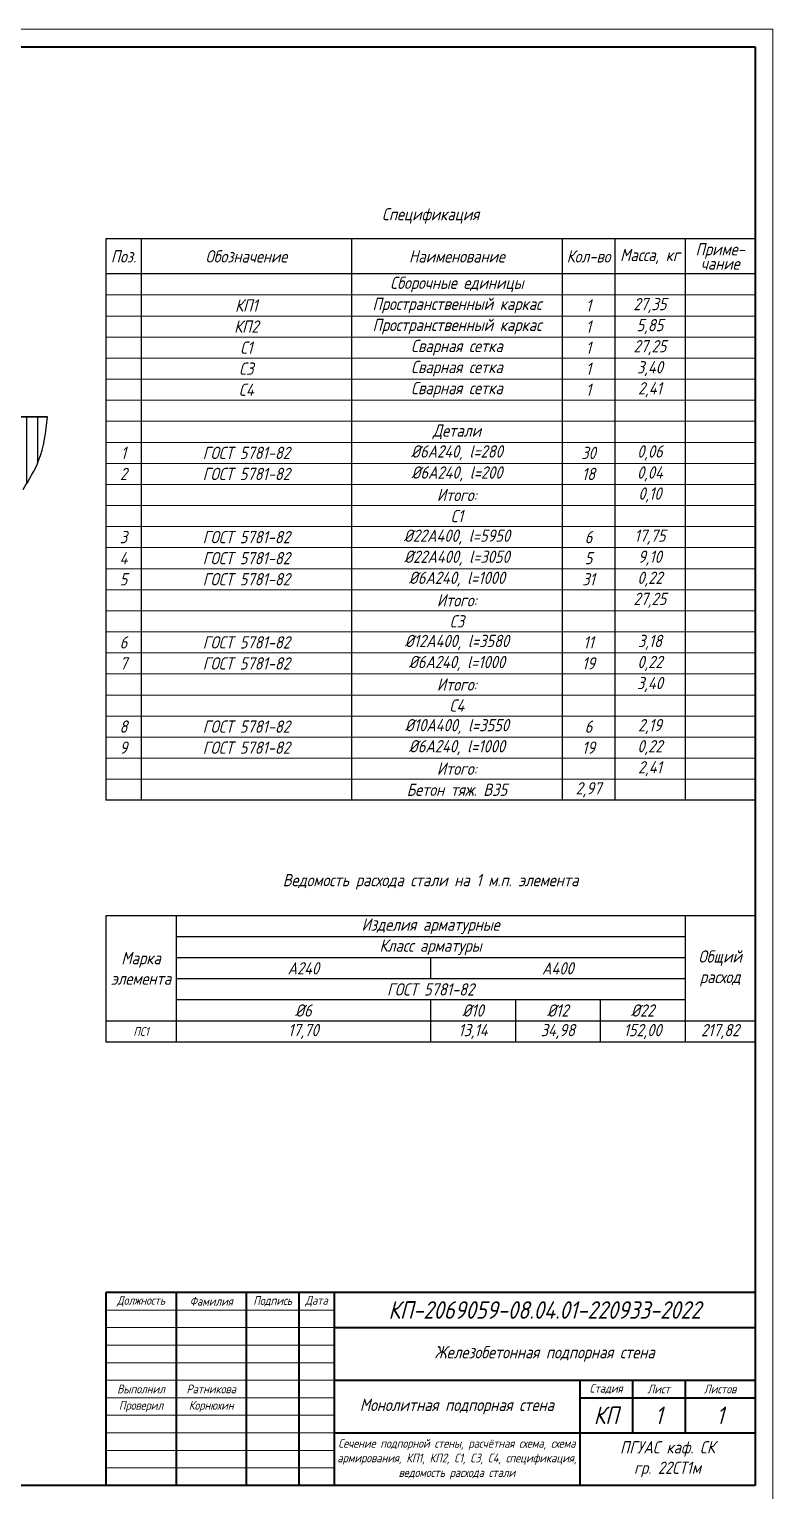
# Model space of a CAD drawing. Header units: millimetres. Extents: x -1004 to 900128, y -352756 to 107728.
# Drawn here: x 442038 to 463223, y -229090 to -187439 of the extents above; entities that cross this region are included whole.
import ezdxf

# ---------------------------------------------------------------- set-up
doc = ezdxf.new("R2010")
doc.units = ezdxf.units.MM
for name, color, linetype, lineweight in [('basic', 95, 'Continuous', 30), ('frame', 173, 'Continuous', 40), ('text', 13, 'Continuous', 20), ('thick', 42, 'Continuous', 35), ('thin', 153, 'Continuous', 18)]:
    doc.layers.add(name, color=color, linetype=linetype, lineweight=lineweight)
doc.styles.add('Structures', font='isocpeur.ttf', dxfattribs={"width": 0.85, "oblique": 15})
doc.styles.add('structures 2.5', font='isocpeur.ttf', dxfattribs={"width": 0.85, "oblique": 15, "height": 2.5})

msp = doc.modelspace()

# ---------------------------------------------------------------- hatches: boundary and pattern name
at = {"layer": 'basic'}
h = msp.add_hatch(dxfattribs=at)
h.set_pattern_fill('ANSI31', color=256, scale=100, angle=45)
h.set_pattern_definition([(90, (340051.7, -203522.68), (-317.5, 0), [])])
edge = h.paths.add_edge_path()
edge.add_spline(control_points=[(438661.708, -198487.227), (439224.856, -198639.248), (440273.666, -198922.372), (441359.091, -198921.768), (441861.708, -198921.489)], knot_values=[0, 0, 0, 0, 1740.710200613, 3241.909720996, 3241.909720996, 3241.909720996, 3241.909720996], degree=3, periodic=0)
edge.add_line((441861.708, -198921.489), (441861.708, -198487.227))
edge.add_line((441861.708, -198487.227), (439446.708, -198487.227))
edge.add_line((439446.708, -198487.227), (438661.708, -198487.227))
edge = h.paths.add_edge_path()
edge.add_spline(control_points=[(441861.708, -200556.225), (442027.657, -200288.261), (442419.165, -199656.077), (442509.604, -198914.482), (442561.708, -198487.227)], knot_values=[0, 0, 0, 0, 935.495049247, 2207.03117549, 2207.03117549, 2207.03117549, 2207.03117549], degree=3, periodic=0)
edge.add_line((442561.708, -198487.227), (441861.708, -198487.227))
edge.add_line((441861.708, -198487.227), (441861.708, -200556.225))

# ---------------------------------------------------------------- linework, layer by layer
for p, q in [((462722.71, -193412.593), (444222.71, -193412.593)), ((444222.71, -193412.593), (444222.71, -209412.593)), ((445222.71, -193412.593), (445222.71, -209412.593)), ((451222.71, -193412.593), (451222.71, -209412.593)), ((457222.71, -193412.593), (457222.71, -209412.593)), ((458722.71, -193412.593), (458722.71, -209412.593)), ((460722.71, -193412.593), (460722.71, -209412.593)), ((462722.71, -194412.593), (444222.71, -194412.593)), ((462722.71, -209412.593), (444222.71, -209412.593)), ((462722.71, -212702.593), (444222.71, -212702.593)), ((444222.71, -212702.593), (444222.71, -216302.593)), ((446222.71, -212702.593), (446222.71, -216302.593)), ((460722.71, -212702.593), (460722.71, -216302.593)), ((460722.71, -213302.593), (446222.71, -213302.593)), ((460722.71, -213902.593), (446222.71, -213902.593)), ((453472.71, -213902.593), (453472.71, -214502.593)), ((460722.71, -214502.593), (446222.71, -214502.593)), ((460722.71, -215102.593), (446222.71, -215102.593)), ((453472.71, -215102.593), (453472.71, -216302.593)), ((455888.71, -215102.593), (455888.71, -216302.593)), ((458305.71, -215102.593), (458305.71, -216302.593)), ((462722.71, -215702.593), (444222.71, -215702.593)), ((462722.71, -216302.593), (444222.71, -216302.593))]:
    msp.add_line(p, q, dxfattribs=at)
msp.add_spline([(441861.708, -200556.225), (442305.462, -199732.676), (442561.708, -198487.227)], degree=3, dxfattribs=at)
at = {"layer": 'frame'}
for p, q in [((405822.71, -187939.194), (462722.71, -187939.194)), ((462722.71, -187939.194), (462722.71, -228939.194)), ((444222.71, -223439.194), (444222.71, -228939.194)), ((462722.71, -223439.194), (444222.71, -223439.194)), ((446222.71, -223439.194), (446222.71, -228939.194)), ((448222.71, -223439.194), (448222.71, -228939.194)), ((449722.71, -223439.194), (449722.71, -228939.194)), ((450722.71, -223439.194), (450722.71, -228939.194)), ((450722.71, -224439.194), (462722.71, -224439.194)), ((450722.71, -225939.194), (462722.71, -225939.194)), ((457722.71, -225939.194), (457722.71, -228939.194)), ((459222.71, -225939.194), (459222.71, -227439.194)), ((460722.71, -225939.194), (460722.71, -227439.194)), ((457722.71, -226439.194), (462722.71, -226439.194)), ((450722.71, -227439.194), (462722.71, -227439.194)), ((462722.71, -228939.194), (405822.71, -228939.194))]:
    msp.add_line(p, q, dxfattribs=at)
at = {"layer": 'thick'}
msp.add_line((438661.708, -198487.227), (442561.708, -198487.227), dxfattribs=at)
at = {"layer": 'thin'}
for p, q in [((403822.71, -187439.194), (463222.71, -187439.194)), ((463222.71, -187439.194), (463222.71, -229439.194)), ((462722.71, -195012.593), (444222.71, -195012.593)), ((462722.71, -195612.593), (444222.71, -195612.593)), ((462722.71, -196212.593), (444222.71, -196212.593)), ((462722.71, -196812.593), (444222.71, -196812.593)), ((462722.71, -197412.593), (444222.71, -197412.593)), ((462722.71, -198012.593), (444222.71, -198012.593)), ((462722.71, -198612.593), (444222.71, -198612.593)), ((462722.71, -199212.593), (444222.71, -199212.593)), ((462722.71, -199812.593), (444222.71, -199812.593)), ((462722.71, -200412.593), (444222.71, -200412.593)), ((462722.71, -201012.593), (444222.71, -201012.593)), ((462722.71, -201612.593), (444222.71, -201612.593)), ((462722.71, -202212.593), (444222.71, -202212.593)), ((462722.71, -202812.593), (444222.71, -202812.593)), ((462722.71, -203412.593), (444222.71, -203412.593)), ((462722.71, -204012.593), (444222.71, -204012.593)), ((462722.71, -204612.593), (444222.71, -204612.593)), ((462722.71, -205212.593), (444222.71, -205212.593)), ((462722.71, -205812.593), (444222.71, -205812.593)), ((462722.71, -206412.593), (444222.71, -206412.593)), ((462722.71, -207012.593), (444222.71, -207012.593)), ((462722.71, -207612.593), (444222.71, -207612.593)), ((462722.71, -208212.593), (444222.71, -208212.593)), ((462722.71, -208812.593), (444222.71, -208812.593)), ((450722.71, -223939.194), (444222.71, -223939.194)), ((450722.71, -224439.194), (444222.71, -224439.194)), ((450722.71, -224939.194), (444222.71, -224939.194)), ((450722.71, -225439.194), (444222.71, -225439.194)), ((450722.71, -225939.194), (444222.71, -225939.194)), ((450722.71, -226439.194), (444222.71, -226439.194)), ((450722.71, -226939.194), (444222.71, -226939.194)), ((450722.71, -227439.194), (444222.71, -227439.194)), ((450722.71, -227939.194), (444222.71, -227939.194)), ((450722.71, -228439.194), (444222.71, -228439.194))]:
    msp.add_line(p, q, dxfattribs=at)

# ---------------------------------------------------------------- texts
at = {"layer": 'text', "attachment_point": 5}
for s, insert, char_height, width, style in [('Спецификация', (453472.71, -192757.365), 350, 5622.78125, 'Structures'), ('\\pxsm0.7;Приме-\\Pчание', (461722.71, -193912.593), 350, 2000, 'Structures'), ('Поз.', (444722.71, -193912.593), 350, 1000, 'Structures'), ('Обозначение', (448222.71, -193912.593), 350, 6000, 'Structures'), ('Наименование', (454222.71, -193912.593), 350, 6000, 'Structures'), ('Кол-во', (457972.71, -193912.593), 350, 1500, 'Structures'), ('Масса, кг', (459722.71, -193912.593), 350, 2000, 'Structures'), ('Сборочные единицы', (454222.71, -194712.593), 350, 6000, 'Structures'), ('КП1', (448222.71, -195312.593), 350, 6000, 'Structures'), ('Пространственный каркас', (454222.71, -195312.593), 350, 6000, 'Structures'), ('1', (457972.71, -195312.593), 350, 1500, 'Structures'), ('27,35', (459722.71, -195312.593), 350, 2000, 'Structures'), ('КП2', (448222.71, -195912.593), 350, 6000, 'Structures'), ('Пространственный каркас', (454222.71, -195912.593), 350, 6000, 'Structures'), ('1', (457972.71, -195912.593), 350, 1500, 'Structures'), ('5,85', (459722.71, -195912.593), 350, 2000, 'Structures'), ('С1', (448222.71, -196512.593), 350, 6000, 'Structures'), ('Сварная сетка', (454222.71, -196512.593), 350, 6000, 'Structures'), ('1', (457972.71, -196512.593), 350, 1500, 'Structures'), ('27,25', (459722.71, -196512.593), 350, 2000, 'Structures'), ('С3', (448222.71, -197112.593), 350, 6000, 'Structures'), ('Сварная сетка', (454222.71, -197112.593), 350, 6000, 'Structures'), ('1', (457972.71, -197112.593), 350, 1500, 'Structures'), ('3,40', (459722.71, -197112.593), 350, 2000, 'Structures'), ('С4', (448222.71, -197712.593), 350, 6000, 'Structures'), ('Сварная сетка', (454222.71, -197712.593), 350, 6000, 'Structures'), ('1', (457972.71, -197712.593), 350, 1500, 'Structures'), ('2,41', (459722.71, -197712.593), 350, 2000, 'Structures'), ('Детали', (454222.71, -198912.593), 350, 6000, 'Structures'), ('1', (444722.71, -199512.593), 350, 1000, 'Structures'), ('ГОСТ 5781-82', (448222.71, -199512.593), 350, 6000, 'Structures'), ('%%C6А240, l=280', (454222.71, -199512.593), 350, 6000, 'Structures'), ('30', (457972.71, -199512.593), 350, 1500, 'Structures'), ('0,06', (459722.71, -199512.593), 350, 2000, 'Structures'), ('%%C6А240, l=200', (454222.71, -200112.593), 350, 6000, 'Structures'), ('0,04', (459722.71, -200112.593), 350, 2000, 'Structures'), ('2', (444722.71, -200112.593), 350, 1000, 'Structures'), ('ГОСТ 5781-82', (448222.71, -200112.593), 350, 6000, 'Structures'), ('18', (457972.71, -200112.593), 350, 1500, 'Structures'), ('Итого:', (454222.71, -200712.593), 350, 6000, 'Structures'), ('0,10', (459722.71, -200712.593), 350, 2000, 'Structures'), ('С1', (454222.71, -201312.593), 350, 6000, 'Structures'), ('3', (444722.71, -201912.593), 350, 1000, 'Structures'), ('ГОСТ 5781-82', (448222.71, -201912.593), 350, 6000, 'Structures'), ('%%C22А400, l=5950', (454222.71, -201912.593), 350, 6000, 'Structures'), ('6', (457972.71, -201912.593), 350, 1500, 'Structures'), ('17,75', (459722.71, -201912.593), 350, 2000, 'Structures'), ('4', (444722.71, -202512.593), 350, 1000, 'Structures'), ('ГОСТ 5781-82', (448222.71, -202512.593), 350, 6000, 'Structures'), ('%%C22А400, l=3050', (454222.71, -202512.593), 350, 6000, 'Structures'), ('5', (457972.71, -202512.593), 350, 1500, 'Structures'), ('9,10', (459722.71, -202512.593), 350, 2000, 'Structures'), ('5', (444722.71, -203112.593), 350, 1000, 'Structures'), ('ГОСТ 5781-82', (448222.71, -203112.593), 350, 6000, 'Structures'), ('%%C6А240, l=1000', (454222.71, -203112.593), 350, 6000, 'Structures'), ('31', (457972.71, -203112.593), 350, 1500, 'Structures'), ('0,22', (459722.71, -203112.593), 350, 2000, 'Structures'), ('Итого:', (454222.71, -203712.593), 350, 6000, 'Structures'), ('27,25', (459722.71, -203712.593), 350, 2000, 'Structures'), ('С3', (454222.71, -204312.593), 350, 6000, 'Structures'), ('6', (444722.71, -204912.593), 350, 1000, 'Structures'), ('ГОСТ 5781-82', (448222.71, -204912.593), 350, 6000, 'Structures'), ('%%C12А400, l=3580', (454222.71, -204912.593), 350, 6000, 'Structures'), ('11', (457972.71, -204912.593), 350, 1500, 'Structures'), ('3,18', (459722.71, -204912.593), 350, 2000, 'Structures'), ('ГОСТ 5781-82', (448222.71, -205512.593), 350, 6000, 'Structures'), ('%%C6А240, l=1000', (454222.71, -205512.593), 350, 6000, 'Structures'), ('0,22', (459722.71, -205512.593), 350, 2000, 'Structures'), ('7', (444722.71, -205512.593), 350, 1000, 'Structures'), ('19', (457972.71, -205512.593), 350, 1500, 'Structures'), ('Итого:', (454222.71, -206112.593), 350, 6000, 'Structures'), ('3,40', (459722.71, -206112.593), 350, 2000, 'Structures'), ('С4', (454222.71, -206712.593), 350, 6000, 'Structures'), ('8', (444722.71, -207312.593), 350, 1000, 'Structures'), ('ГОСТ 5781-82', (448222.71, -207312.593), 350, 6000, 'Structures'), ('%%C10А400, l=3550', (454222.71, -207312.593), 350, 6000, 'Structures'), ('6', (457972.71, -207312.593), 350, 1500, 'Structures'), ('2,19', (459722.71, -207312.593), 350, 2000, 'Structures'), ('9', (444722.71, -207912.593), 350, 1000, 'Structures'), ('ГОСТ 5781-82', (448222.71, -207912.593), 350, 6000, 'Structures'), ('%%C6А240, l=1000', (454222.71, -207912.593), 350, 6000, 'Structures'), ('19', (457972.71, -207912.593), 350, 1500, 'Structures'), ('0,22', (459722.71, -207912.593), 350, 2000, 'Structures'), ('Итого:', (454222.71, -208512.593), 350, 6000, 'Structures'), ('2,41', (459722.71, -208512.593), 350, 2000, 'Structures'), ('Бетон тяж. B35', (454222.71, -209112.593), 350, 6000, 'Structures'), ('2,97', (457972.71, -209112.593), 350, 1500, 'Structures'), ('Ведомость расхода стали на 1 м.п. элемента', (453472.71, -211735.076), 350, 9598.9197, 'Structures'), ('Изделия арматурные', (453472.71, -213002.593), 350, 14500, 'Structures'), ('Класс арматуры', (453472.71, -213602.593), 350, 14500, 'Structures'), ('Марка элемента', (445222.71, -214202.593), 350, 2000, 'Structures'), ('А240', (449847.71, -214202.593), 350, 7250, 'Structures'), ('А400', (457097.71, -214202.593), 350, 7250, 'Structures'), ('Общий расход', (461722.71, -214202.593), 350, 2000, 'Structures'), ('ГОСТ 5781-82', (453472.71, -214802.593), 350, 14500, 'Structures'), ('%%C6', (449847.71, -215402.593), 350, 7250, 'Structures'), ('%%C10', (454680.71, -215402.593), 350, 2416, 'Structures'), ('%%C12', (457096.71, -215402.593), 350, 2416, 'Structures'), ('%%C22', (459513.71, -215402.593), 350, 2416, 'Structures'), ('ПС1', (445222.71, -216002.593), 250, 2000, 'Structures'), ('17,70', (449847.71, -216002.593), 350, 7250, 'Structures'), ('13,14', (454680.71, -216002.593), 350, 2416, 'Structures'), ('34,98', (457096.71, -216002.593), 350, 2416, 'Structures'), ('152,00', (459513.71, -216002.593), 350, 2416, 'Structures'), ('217,82', (461722.71, -216002.593), 350, 2000, 'Structures'), ('Должность', (445222.71, -223689.194), 250, 1859.40606, 'structures 2.5'), ('Фамилия', (447222.71, -223689.194), 250, 1812.24194, 'structures 2.5'), ('Подпись', (448972.71, -223689.194), 250, 1359.18156, 'structures 2.5'), ('Дата', (450222.71, -223689.194), 250, 882.53911, 'structures 2.5'), ('КП-2069059-08.04.01-220933-2022', (456722.71, -223939.194), 500, 11741.42873, 'structures 2.5'), ('Железобетонная подпорная стена', (456722.71, -225189.194), 350, 12000, 'Structures'), ('Выполнил', (445222.71, -226189.194), 250, 1859.40647, 'structures 2.5'), ('Ратникова', (447222.71, -226189.194), 250, 2000, 'Structures'), ('Стадия', (458472.71, -226189.194), 250, 1352.9954, 'structures 2.5'), ('Лист', (459972.71, -226189.194), 250, 1306.04815, 'structures 2.5'), ('Листов', (461722.71, -226189.194), 250, 1733.57299, 'structures 2.5'), ('Проверил', (445222.71, -226689.194), 250, 1882.98853, 'structures 2.5'), ('Корнюхин', (447222.71, -226689.194), 250, 2000, 'Structures'), ('Монолитная подпорная стена', (454222.71, -226689.194), 350, 7000, 'Structures'), ('КП', (458472.71, -226939.194), 500, 1329.52177, 'structures 2.5'), ('1', (459972.71, -226939.194), 500, 1376.46862, 'structures 2.5'), ('1', (461722.71, -226939.194), 500, 1780.52024, 'structures 2.5'), ('Сечение подпорной стены, расчётная схема, схема армирования, КП1, КП2, С1, С3, С4, спецификация, ведомость расхода стали', (454222.71, -228189.194), 250, 6914.26293, 'structures 2.5'), ('ПГУАС каф. СК \\Pгр. 22СТ1м', (460222.71, -228189.194), 350, 4533.45828, 'structures 2.5')]:
    msp.add_mtext(s, dxfattribs=dict(at, insert=insert, char_height=char_height, width=width, style=style))

doc.saveas('drawing.dxf')
